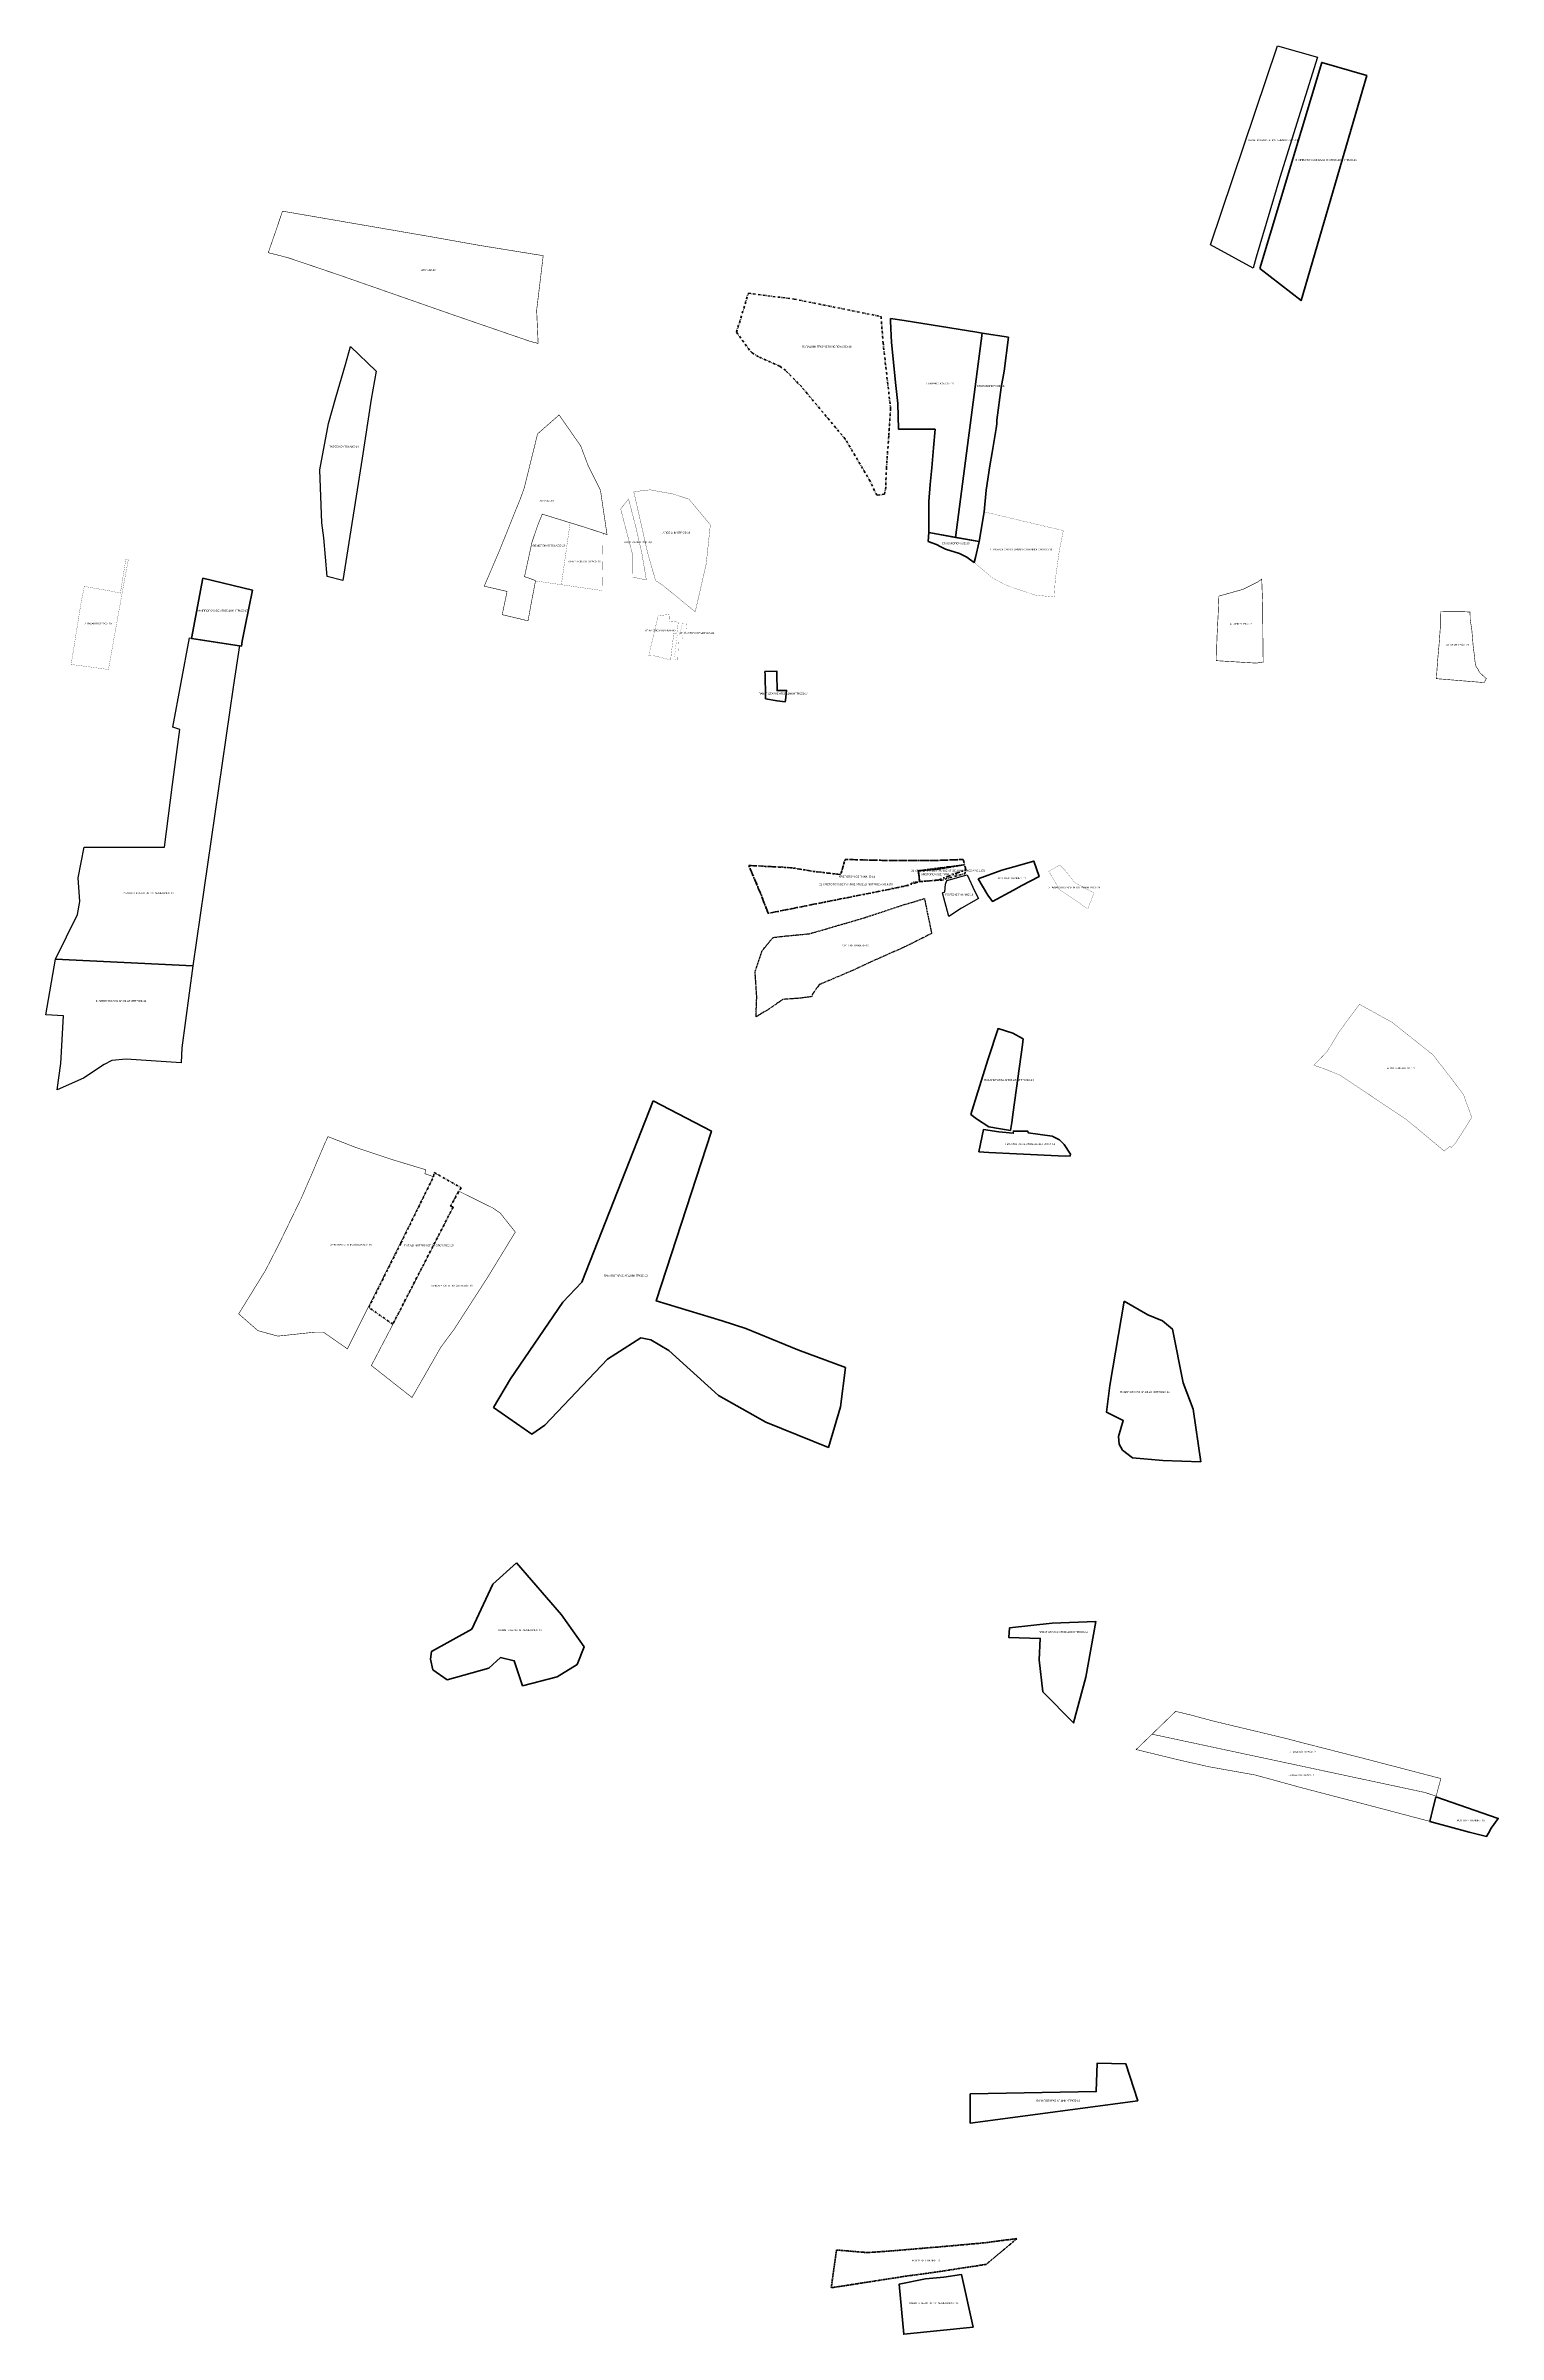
# Model space of a CAD drawing. Header units: metres. Extents: x 245125 to 394351, y 270578 to 4233311.
# Drawn here: x 271659 to 272435, y 4196599 to 4197822 of the extents above; entities that cross this region are included whole.
import ezdxf
from ezdxf.lldxf.tags import DXFTag

# ---------------------------------------------------------------- set-up
doc = ezdxf.new("R2010")
doc.units = ezdxf.units.M
for name, pattern in [('DASHDOT', [25.4, 12.7, -6.35, 0, -6.35]), ('DASHED_LINE', [0.75, 0.5, -0.25]), ('t-orio', [0.79, 0.5, -0.12, 0.05, -0.12])]:
    doc.linetypes.add(name, pattern=pattern)
for name, color, linetype in [('4178-(1-64)', 129, 'Continuous'), ('topo2012', 144, 'Continuous'), ('topo2013', 66, 'Continuous'), ('topo2014', 230, 'Continuous'), ('topo2017', 2, 'Continuous'), ('topo2018', 5, 'Continuous'), ('topo2019', 6, 'Continuous'), ('topo2021', 4, 'Continuous'), ('topo2024', 160, 'Continuous')]:
    doc.layers.add(name, color=color, linetype=linetype)
doc.styles.get("Standard").update_dxf_attribs({"font": 'arial.ttf'})
tags = doc.linetypes.add('CENT2', pattern=[0.4, 0.25, -0.05, 0.05, -0.05]).pattern_tags.tags
tags[10:11] = [DXFTag(74, 4), DXFTag(75, 0), DXFTag(340, '0'), DXFTag(46, 1.0), DXFTag(50, 0.0), DXFTag(44, 0.0), DXFTag(45, 0.0)]
tags[8:9] = [DXFTag(74, 4), DXFTag(75, 0), DXFTag(340, '0'), DXFTag(46, 1.0), DXFTag(50, 0.0), DXFTag(44, 0.0), DXFTag(45, 0.0)]
tags[6:7] = [DXFTag(74, 4), DXFTag(75, 0), DXFTag(340, '0'), DXFTag(46, 1.0), DXFTag(50, 0.0), DXFTag(44, 0.0), DXFTag(45, 0.0)]
tags[4:5] = [DXFTag(74, 4), DXFTag(75, 0), DXFTag(340, '0'), DXFTag(46, 1.0), DXFTag(50, 0.0), DXFTag(44, 0.0), DXFTag(45, 0.0)]
tags = doc.linetypes.add('DASHDOT2', pattern=[0.5, 0.25, -0.125, 0, -0.125]).pattern_tags.tags
tags[10:11] = [DXFTag(74, 4), DXFTag(75, 0), DXFTag(340, '0'), DXFTag(46, 1.0), DXFTag(50, 0.0), DXFTag(44, 0.0), DXFTag(45, 0.0)]
tags[8:9] = [DXFTag(74, 4), DXFTag(75, 0), DXFTag(340, '0'), DXFTag(46, 1.0), DXFTag(50, 0.0), DXFTag(44, 0.0), DXFTag(45, 0.0)]
tags[6:7] = [DXFTag(74, 4), DXFTag(75, 0), DXFTag(340, '0'), DXFTag(46, 1.0), DXFTag(50, 0.0), DXFTag(44, 0.0), DXFTag(45, 0.0)]
tags[4:5] = [DXFTag(74, 4), DXFTag(75, 0), DXFTag(340, '0'), DXFTag(46, 1.0), DXFTag(50, 0.0), DXFTag(44, 0.0), DXFTag(45, 0.0)]
tags = doc.linetypes.add('DASHDOTX2', pattern=[2, 1, -0.5, 0, -0.5]).pattern_tags.tags
tags[10:11] = [DXFTag(74, 4), DXFTag(75, 0), DXFTag(340, '0'), DXFTag(46, 1.0), DXFTag(50, 0.0), DXFTag(44, 0.0), DXFTag(45, 0.0)]
tags[8:9] = [DXFTag(74, 4), DXFTag(75, 0), DXFTag(340, '0'), DXFTag(46, 1.0), DXFTag(50, 0.0), DXFTag(44, 0.0), DXFTag(45, 0.0)]
tags[6:7] = [DXFTag(74, 4), DXFTag(75, 0), DXFTag(340, '0'), DXFTag(46, 1.0), DXFTag(50, 0.0), DXFTag(44, 0.0), DXFTag(45, 0.0)]
tags[4:5] = [DXFTag(74, 4), DXFTag(75, 0), DXFTag(340, '0'), DXFTag(46, 1.0), DXFTag(50, 0.0), DXFTag(44, 0.0), DXFTag(45, 0.0)]
tags = doc.linetypes.add('DIVIDE', pattern=[1.25, 0.5, -0.25, 0, -0.25, 0, -0.25]).pattern_tags.tags
tags[14:15] = [DXFTag(74, 4), DXFTag(75, 0), DXFTag(340, '0'), DXFTag(46, 1.0), DXFTag(50, 0.0), DXFTag(44, 0.0), DXFTag(45, 0.0)]
tags[12:13] = [DXFTag(74, 4), DXFTag(75, 0), DXFTag(340, '0'), DXFTag(46, 1.0), DXFTag(50, 0.0), DXFTag(44, 0.0), DXFTag(45, 0.0)]
tags[10:11] = [DXFTag(74, 4), DXFTag(75, 0), DXFTag(340, '0'), DXFTag(46, 1.0), DXFTag(50, 0.0), DXFTag(44, 0.0), DXFTag(45, 0.0)]
tags[8:9] = [DXFTag(74, 4), DXFTag(75, 0), DXFTag(340, '0'), DXFTag(46, 1.0), DXFTag(50, 0.0), DXFTag(44, 0.0), DXFTag(45, 0.0)]
tags[6:7] = [DXFTag(74, 4), DXFTag(75, 0), DXFTag(340, '0'), DXFTag(46, 1.0), DXFTag(50, 0.0), DXFTag(44, 0.0), DXFTag(45, 0.0)]
tags[4:5] = [DXFTag(74, 4), DXFTag(75, 0), DXFTag(340, '0'), DXFTag(46, 1.0), DXFTag(50, 0.0), DXFTag(44, 0.0), DXFTag(45, 0.0)]
tags = doc.linetypes.add('HIDDEN', pattern=[0.375, 0.25, -0.125]).pattern_tags.tags
tags[6:7] = [DXFTag(74, 4), DXFTag(75, 0), DXFTag(340, '0'), DXFTag(46, 1.0), DXFTag(50, 0.0), DXFTag(44, 0.0), DXFTag(45, 0.0)]
tags[4:5] = [DXFTag(74, 4), DXFTag(75, 0), DXFTag(340, '0'), DXFTag(46, 1.0), DXFTag(50, 0.0), DXFTag(44, 0.0), DXFTag(45, 0.0)]

msp = doc.modelspace()

# ---------------------------------------------------------------- linework, layer by layer
at = {"color": 230}
msp.add_line((271817.7, 4197536.4), (271809.2, 4197538.6), dxfattribs=at)
at = {"layer": '4178-(1-64)', "color": 129, "linetype": 'DASHDOT', "lineweight": 80, "ltscale": 0.2, "flags": 128}
msp.add_lwpolyline([(272034.6, 4197384.2), (272056.9, 4197383), (272069.4, 4197381), (272083.7, 4197379.3), (272086, 4197387.4), (272110.3, 4197386.8), (272120.4, 4197386.8), (272133.2, 4197386.8), (272149.1, 4197387.4), (272149.8, 4197384.6), (272149.8, 4197384.6), (272125.2, 4197381.3), (272125.8, 4197375.5), (272125.8, 4197375.5), (272118.9, 4197373.5), (272109.4, 4197371.4), (272044.9, 4197358.6), (272040.8, 4197369.3), (272039.6, 4197372.1)], close=True, dxfattribs=at)
at = {"layer": '4178-(1-64)', "color": 129, "linetype": 'DASHDOT', "lineweight": 70, "ltscale": 0.2, "flags": 128}
msp.add_lwpolyline([(272125.2, 4197381.3), (272149.8, 4197384.6), (272149.8, 4197384.6), (272150.5, 4197381.9), (272150.5, 4197381.9), (272150.5, 4197381.9), (272135.7, 4197376.4), (272135.7, 4197376.4), (272125.8, 4197375.5), (272125.2, 4197381.3)], close=True, dxfattribs=at)
at = {"layer": 'topo2012', "color": 144, "lineweight": 50}
msp.add_lwpolyline([(272307.5, 4197703.2), (272340.7, 4197813.3), (272364.7, 4197806.2), (272329.6, 4197686)], close=True, dxfattribs=at)
at = {"layer": 'topo2012', "color": 144}
for points in [[(271735.7, 4197505.8), (271762.4, 4197501.7), (271759, 4197479.5), (271737.5, 4197330.6), (271664.2, 4197334.2), (271675.9, 4197357.9), (271677.1, 4197365), (271676.2, 4197377.6), (271679.4, 4197393.9), (271722.4, 4197393.9), (271726.7, 4197427.4), (271730.5, 4197456.9), (271726.8, 4197458)], [(271658.9, 4197304.4), (271664.2, 4197334.2), (271737.5, 4197330.6), (271731.6, 4197286.7), (271731.2, 4197278.8), (271701.8, 4197280.6), (271694.3, 4197279.9), (271690.1, 4197277.9), (271679, 4197270.5), (271665.1, 4197264.3), (271666.9, 4197278.3), (271668.4, 4197303.9)]]:
    msp.add_lwpolyline(points, close=True, dxfattribs=at)
at = {"layer": 'topo2013', "color": 66}
for p, q in [((271897.7, 4197000.2), (271886.6, 4196976.2)), ((272152.8, 4196727.9), (272220.2, 4196729))]:
    msp.add_line(p, q, dxfattribs=at)
at = {"layer": 'topo2013', "color": 66, "linetype": 'HIDDEN', "lineweight": 40, "ltscale": 6}
for points in [[(271983.4, 4197258.5), (272014.6, 4197242.3), (271985.1, 4197151.5), (272020.3, 4197140.8), (272033, 4197136.8), (272060.7, 4197125.4), (272086.2, 4197115.9), (272083.6, 4197095), (272077.1, 4197073.2), (272043.7, 4197086.7), (272018.4, 4197101), (271991.9, 4197125), (271982.2, 4197130.8), (271976.8, 4197131.7), (271959.1, 4197120.4), (271925.6, 4197085.2), (271918.6, 4197080.4), (271898.2, 4197094.6), (271907.3, 4197109.8), (271935.1, 4197150.8), (271945.3, 4197161.6)], [(271910.4, 4197011.6), (271934.4, 4196983.8), (271946.6, 4196966.7), (271942.9, 4196957.3), (271932.2, 4196950.6), (271913.7, 4196945.9), (271909.2, 4196959.2), (271901.8, 4196960.9), (271895.6, 4196955.2), (271873.3, 4196949.1), (271865.7, 4196954.4), (271864.4, 4196960), (271865.1, 4196964.2), (271886.6, 4196976.2), (271897.7, 4197000.2)]]:
    msp.add_lwpolyline(points, close=True, dxfattribs=at)
at = {"layer": 'topo2013', "color": 66}
msp.add_lwpolyline([(272152.8, 4196727.9), (272152.8, 4196712.2), (272242.4, 4196724.1), (272236, 4196743.8), (272220.7, 4196744.3), (272220.2, 4196729), (272152.8, 4196727.9)], dxfattribs=at)
at = {"layer": 'topo2013', "color": 66, "linetype": 'HIDDEN', "lineweight": 40, "ltscale": 5}
msp.add_lwpolyline([(272152.8, 4196727.9), (272152.8, 4196712.2), (272242.4, 4196724.1), (272236, 4196743.8), (272220.7, 4196744.3), (272220.2, 4196729), (272152.8, 4196727.9)], dxfattribs=at)
at = {"layer": 'topo2014', "color": 230}
for p, q in [((271819, 4197651.8), (271821.8, 4197661.4)), ((271821.8, 4197661.4), (271835.4, 4197648.3)), ((271813.9, 4197634.3), (271819, 4197651.8)), ((271813.9, 4197634.3), (271819, 4197651.8)), ((271835.4, 4197648.3), (271832.8, 4197633.4)), ((271809.9, 4197620.3), (271813.9, 4197634.3)), ((271832.8, 4197633.4), (271828, 4197601.8)), ((271805.3, 4197595.6), (271809.9, 4197620.3)), ((271828, 4197601.8), (271817.7, 4197536.4)), ((271806.5, 4197567.2), (271805.3, 4197595.6)), ((271807.5, 4197559.3), (271806.5, 4197567.2)), ((271809.2, 4197538.6), (271807.5, 4197559.3)), ((272227.5, 4197106.3), (272235.1, 4197151.4))]:
    msp.add_line(p, q, dxfattribs=at)
at = {"layer": 'topo2014', "color": 1, "linetype": 'CENT2', "lineweight": 40}
msp.add_line((272043.2, 4197487.8), (272049.6, 4197488), dxfattribs=at)
at = {"layer": 'topo2014', "color": 1}
msp.add_line((272173.8, 4196976.9), (272196.6, 4196979.3), dxfattribs=at)
at = {"layer": 'topo2014', "color": 230}
msp.add_lwpolyline([(272317.1, 4197822.2), (272338.4, 4197816.1), (272318.3, 4197751.7), (272305.6, 4197709.2), (272304.1, 4197703.3), (272281.2, 4197715.8)], close=True, dxfattribs=at)
at = {"layer": 'topo2014', "color": 230, "linetype": 'CENT2', "lineweight": 40}
msp.add_lwpolyline([(272043.2, 4197487.8), (272043.3, 4197486), (272043.5, 4197474.7), (272043.5, 4197473.3), (272049.7, 4197472.1), (272054, 4197471.7), (272054.2, 4197472.5), (272054.7, 4197477.7), (272049.7, 4197477.6), (272049.6, 4197486.2), (272049.6, 4197488), (272043.2, 4197487.8)], dxfattribs=at)
at = {"layer": 'topo2014', "color": 230, "linetype": 'DASHDOT', "lineweight": 80, "ltscale": 0.1, "flags": 128}
msp.add_lwpolyline([(272034.6, 4197384.2), (272056.9, 4197383), (272069.4, 4197381), (272083.7, 4197379.3), (272086, 4197387.4), (272110.3, 4197386.8), (272120.4, 4197386.8), (272133.2, 4197386.8), (272149.1, 4197387.4), (272149.8, 4197384.6), (272135.2, 4197382.1), (272125.2, 4197381.3), (272125.8, 4197375.5), (272122.7, 4197375.3), (272120.3, 4197373.6), (272109.4, 4197371.4), (272044.9, 4197358.6), (272040.8, 4197369.3), (272039.6, 4197372.1)], close=True, dxfattribs=at)
at = {"layer": 'topo2014', "color": 230, "linetype": 'DASHDOT', "lineweight": 70, "ltscale": 0.1, "flags": 128}
msp.add_lwpolyline([(272125.2, 4197381.3), (272135.2, 4197382.1), (272149.8, 4197384.6), (272150.5, 4197381.9), (272150, 4197379.8), (272141.6, 4197377.6), (272138.2, 4197376.4), (272135.7, 4197376.4), (272125.8, 4197375.5), (272125.2, 4197381.3)], close=True, dxfattribs=at)
at = {"layer": 'topo2014', "color": 230, "linetype": 'DIVIDE', "lineweight": 53, "ltscale": 4}
msp.add_lwpolyline([(272174.4, 4197242.6), (272168, 4197243.6), (272162.8, 4197244.5), (272156.2, 4197248.8), (272153.2, 4197251.2), (272157, 4197263.3), (272162.4, 4197280.9), (272167.7, 4197297), (272175.7, 4197294.6), (272180.7, 4197291.8), (272181.1, 4197291.5), (272180.7, 4197288.3), (272175.8, 4197252.3), (272175, 4197246.8), (272174.4, 4197242.6)], dxfattribs=at)
at = {"layer": 'topo2014', "color": 230, "linetype": 'DASHDOTX2', "lineweight": 53, "ltscale": 4}
msp.add_lwpolyline([(272157.4, 4197231.1), (272159.9, 4197243.1), (272168.1, 4197241.9), (272175.8, 4197241.1), (272175.9, 4197242.3), (272182.4, 4197242.2), (272183.7, 4197242.2), (272183.8, 4197241.4), (272196.6, 4197239.6), (272200.6, 4197237.6), (272203.1, 4197235.1), (272206.5, 4197229.9), (272206.3, 4197229), (272203.6, 4197228.8), (272177.5, 4197230.1), (272162.8, 4197230.8)], close=True, dxfattribs=at)
at = {"layer": 'topo2014', "color": 230, "linetype": 'HIDDEN', "lineweight": 40}
msp.add_lwpolyline([(272235.1, 4197151.4), (272247.7, 4197144.1), (272255.5, 4197140.9), (272260.9, 4197136.5), (272266.7, 4197107.8), (272271.9, 4197093.7), (272276, 4197065.6), (272255.8, 4197066.2), (272239.6, 4197067.7), (272234.3, 4197071.8), (272232.5, 4197074.9), (272232.1, 4197079.1), (272234.6, 4197087.6), (272225.6, 4197092.1), (272227.5, 4197106.3), (272235.1, 4197151.4)], dxfattribs=at)
at = {"layer": 'topo2014', "color": 230}
msp.add_lwpolyline([(272208.1, 4196926), (272191.7, 4196942.7), (272189.6, 4196959.8), (272190.3, 4196971.2), (272173.4, 4196971.7), (272173.8, 4196976.9), (272196.6, 4196979.3), (272220, 4196980.2), (272214.7, 4196950.4), (272208.1, 4196926)], dxfattribs=at)
at = {"layer": 'topo2014', "color": 230, "linetype": 'HIDDEN', "lineweight": 40, "ltscale": 4}
for points in [[(272173.8, 4196976.9), (272173.4, 4196971.7), (272190.3, 4196971.2), (272189.6, 4196959.8), (272191.7, 4196942.7), (272208.1, 4196926), (272214.7, 4196950.4), (272220, 4196980.2), (272196.6, 4196979.3), (272173.8, 4196976.9)], [(272154.5, 4196603.2), (272117.3, 4196599.4), (272114.9, 4196626.2), (272129, 4196629), (272138.7, 4196629.9), (272148.2, 4196631.3), (272154.5, 4196603.2)]]:
    msp.add_lwpolyline(points, dxfattribs=at)
at = {"layer": 'topo2017', "color": 2, "lineweight": 70}
msp.add_lwpolyline([(271742.8, 4197537.7), (271769.4, 4197531.2), (271765.4, 4197512.1), (271763.9, 4197504.1), (271763.5, 4197501.3), (271736.8, 4197505.4)], close=True, dxfattribs=at)
at = {"layer": 'topo2018', "color": 5, "linetype": 'DASHDOT', "lineweight": 53, "ltscale": 0.1}
for points in [[(272034.3, 4197689.9), (272058.8, 4197686.8), (272105.2, 4197677.5), (272106.3, 4197663.5), (272110.3, 4197628.3), (272109.3, 4197613.5), (272108.1, 4197596.8), (272107.7, 4197586.4), (272107.1, 4197582.5), (272102.9, 4197582), (272099.4, 4197589.5), (272086.1, 4197612), (272069.2, 4197632.2), (272062.8, 4197639.9), (272054.3, 4197648.6), (272051, 4197651), (272039.7, 4197656), (272036.3, 4197658.1), (272034.9, 4197659.5), (272028, 4197669.1), (272034.3, 4197689.9), (272034.3, 4197689.9)], [(271866.5, 4197220.1), (271880.8, 4197212), (271875.2, 4197202.2), (271876.6, 4197201.7), (271844.3, 4197139), (271831.5, 4197148.1), (271848.7, 4197182.5), (271866.1, 4197217.9)]]:
    msp.add_lwpolyline(points, close=True, dxfattribs=at)
at = {"layer": 'topo2018', "color": 5, "linetype": 'DASHDOT2', "lineweight": 60, "ltscale": 15}
msp.add_lwpolyline([(272145, 4197559.5), (272130.8, 4197562.1), (272130.7, 4197578.7), (272131.5, 4197587.7), (272132.4, 4197596.7), (272133, 4197605.2), (272133.2, 4197607.4), (272134.1, 4197617.3), (272114.6, 4197617.3), (272114.1, 4197631), (272113.1, 4197640.6), (272110.8, 4197663.6), (272110.3, 4197675), (272110.3, 4197676.4), (272117.5, 4197675.3), (272156.4, 4197669.1), (272159.2, 4197668.6), (272145, 4197559.5)], close=True, dxfattribs=at)
at = {"layer": 'topo2018', "color": 5, "lineweight": 40}
for points in [[(272159.2, 4197668.6), (272173.3, 4197666.4), (272170.9, 4197648.3), (272169.4, 4197639.5), (272167.1, 4197622.2), (272167.1, 4197620.2), (272166.7, 4197617.6), (272164.6, 4197604.9), (272163.3, 4197597.8), (272161.4, 4197584.7), (272160.3, 4197573.1), (272157.6, 4197557.3), (272145, 4197559.5), (272159.2, 4197668.6)], [(272130.4, 4197557.2), (272130.8, 4197562.1), (272144.7, 4197559.6), (272157.6, 4197557.3), (272155.6, 4197548.8), (272155, 4197546.1), (272152.5, 4197547.8), (272151.1, 4197549), (272147.2, 4197550.8), (272139.7, 4197553.2), (272137.1, 4197554.4), (272134.8, 4197555.7)]]:
    msp.add_lwpolyline(points, close=True, dxfattribs=at)
at = {"layer": 'topo2019', "color": 6, "const_width": 0.3, "flags": 128}
msp.add_lwpolyline([(271785.4, 4197733.8), (271864.9, 4197720.1), (271890.1, 4197715.6), (271924.7, 4197710), (271921.2, 4197680.8), (271922, 4197663.1), (271917.8, 4197664.2), (271879.4, 4197677.4), (271817.6, 4197699), (271797.3, 4197705.9), (271788.1, 4197709), (271777.8, 4197711.6), (271782.4, 4197724.9)], close=True, dxfattribs=at)
at = {"layer": 'topo2019', "color": 6, "linetype": 't-orio', "ltscale": 35, "const_width": 0.3}
msp.add_lwpolyline([(271933.2, 4197624.9), (271944.7, 4197608.4), (271948.7, 4197597.9), (271955.3, 4197584.6), (271958.8, 4197561), (271946.3, 4197565.1), (271940.4, 4197566.9), (271924.2, 4197571.9), (271921.7, 4197565.8), (271918.7, 4197556.9), (271914.7, 4197538.5), (271916.6, 4197537.9), (271920.6, 4197536.4), (271920.2, 4197534.2), (271918.2, 4197523.8), (271916.6, 4197514.9), (271902.8, 4197518.2), (271905.4, 4197530.6), (271893.2, 4197533.4), (271901.4, 4197552.6), (271912.3, 4197579.7), (271913, 4197581.5), (271914.6, 4197586), (271921.7, 4197614.8), (271933.2, 4197624.9)], dxfattribs=at)
at = {"layer": 'topo2019', "color": 6, "ltscale": 15, "const_width": 0.15}
for points in [[(271973.1, 4197583.9), (271981.9, 4197584.9), (271994.3, 4197582.6), (272002.6, 4197579.9), (272005.9, 4197575.9), (272014, 4197566.2), (272011.8, 4197545.4), (272008.5, 4197530.9), (272005.9, 4197519.7), (271995.1, 4197528.6), (271989, 4197533.5), (271985.9, 4197535.8), (271984.8, 4197536.2), (271980.5, 4197551.2), (271977.2, 4197565.8), (271974.5, 4197577.7)], [(271970.3, 4197580), (271974.2, 4197565), (271977.4, 4197551), (271979.8, 4197536.8), (271972.5, 4197538.2), (271972.4, 4197550.5), (271966.1, 4197574.7)]]:
    msp.add_lwpolyline(points, close=True, dxfattribs=at)
at = {"layer": 'topo2019', "color": 6, "ltscale": 30, "const_width": 0.1}
for points in [[(271924.2, 4197571.9), (271939.1, 4197567.3), (271940.4, 4197566.9), (271946.3, 4197565.1), (271956.7, 4197561.7), (271956.6, 4197554.6), (271956.1, 4197531.1), (271946.2, 4197532.5), (271934.4, 4197534.2), (271920.6, 4197536.2), (271920.6, 4197536.4), (271916.6, 4197537.9), (271914.7, 4197538.5), (271918.7, 4197556.9), (271921.7, 4197565.8)], [(271939.1, 4197567.3), (271924.2, 4197571.9), (271921.7, 4197565.8), (271918.7, 4197556.9), (271914.7, 4197538.5), (271916.6, 4197537.9), (271920.6, 4197536.4), (271920.6, 4197536.2), (271934.4, 4197534.2)]]:
    msp.add_lwpolyline(points, close=True, dxfattribs=at)
at = {"layer": 'topo2019', "color": 6, "ltscale": 50, "const_width": 0.1}
msp.add_lwpolyline([(272160.3, 4197573.1), (272162.1, 4197572.7), (272202.6, 4197563.1), (272200.4, 4197552), (272198.3, 4197536.8), (272197.7, 4197527.6), (272187.4, 4197528.7), (272172.1, 4197533.9), (272165.1, 4197537.6), (272156.6, 4197544.7), (272155, 4197546.1), (272157.6, 4197557.3), (272160.3, 4197573.1)], close=True, dxfattribs=at)
at = {"layer": 'topo2019', "color": 6, "lineweight": 70, "ltscale": 2, "const_width": 0.1}
msp.add_lwpolyline([(271701.7, 4197547.8), (271703, 4197547.5), (271699.7, 4197529.6), (271692.4, 4197488.9), (271672.5, 4197491.6), (271677.7, 4197524.1), (271679.5, 4197533.3), (271683.4, 4197532.6), (271693.6, 4197530.8), (271697.8, 4197529.9), (271698.8, 4197529.7)], close=True, dxfattribs=at)
at = {"layer": 'topo2019', "color": 6, "lineweight": 40, "ltscale": 1.2, "const_width": 0.1}
msp.add_lwpolyline([(271981.1, 4197496.3), (271986.1, 4197517.6), (271992, 4197518.3), (271992.1, 4197518.3), (271991.9, 4197514.7), (271996.9, 4197514.2), (271996.1, 4197508.2), (271994.5, 4197508.4), (271993.1, 4197497), (271992.8, 4197494), (271983, 4197496.5), (271981.1, 4197496.3)], dxfattribs=at)
at = {"layer": 'topo2019', "color": 6}
msp.add_lwpolyline([(272138, 4197369.6), (272139.3, 4197370.1), (272139.7, 4197374.2), (272140.3, 4197376.1), (272151.2, 4197379.1), (272155.4, 4197370.2), (272157.2, 4197366.5), (272148.2, 4197361.3), (272141.5, 4197356.9)], close=True, dxfattribs=at)
at = {"layer": 'topo2019', "color": 6, "lineweight": 35, "ltscale": 7}
msp.add_lwpolyline([(272157.1, 4197377.1), (272159.4, 4197373.1), (272162.2, 4197368.4), (272164.7, 4197365), (272175.9, 4197371), (272180.5, 4197373.4), (272189.7, 4197378.3), (272186.8, 4197386.5), (272176.2, 4197383.5), (272169.8, 4197381.7), (272157.1, 4197377.1)], close=True, dxfattribs=at)
at = {"layer": 'topo2019', "color": 6, "linetype": 't-orio', "lineweight": 30}
msp.add_lwpolyline([(272047.4, 4197345.7), (272054.3, 4197346.5), (272066.9, 4197347.7), (272076.3, 4197350.4), (272097.1, 4197356.5), (272117.7, 4197363.3), (272122.2, 4197364.6), (272128.4, 4197366.5), (272132.2, 4197347.9), (272129, 4197346.2), (272125.8, 4197344.6), (272116.4, 4197340), (272099.2, 4197332.4), (272089.6, 4197327.9), (272072.2, 4197320.5), (272068.5, 4197315.4), (272068.3, 4197314.1), (272061.3, 4197313.2), (272052.8, 4197312.6), (272044.9, 4197307.2), (272038.4, 4197303.3), (272038.8, 4197314.2), (272037.9, 4197327.3), (272041.6, 4197338.4)], close=True, dxfattribs=at)
at = {"layer": 'topo2019', "color": 6, "lineweight": 30, "ltscale": 16, "const_width": 0.15}
msp.add_lwpolyline([(272336.4, 4197277.4), (272343.5, 4197284.7), (272350.3, 4197295.8), (272360.8, 4197310), (272378.2, 4197300.4), (272400.1, 4197283), (272411.5, 4197268.3), (272416.4, 4197261.7), (272419.4, 4197253.5), (272420.8, 4197249.6), (272415.6, 4197241.2), (272413.4, 4197237.9), (272411.8, 4197235.4), (272409.9, 4197233.5), (272409.1, 4197234.2), (272408.2, 4197233.3), (272407.7, 4197232.9), (272406.1, 4197231.6), (272401.3, 4197235.6), (272385.8, 4197248.5), (272350.3, 4197272.2), (272341.1, 4197275.9)], close=True, dxfattribs=at)
at = {"layer": 'topo2019', "color": 6, "linetype": 'DASHED_LINE', "lineweight": 35, "const_width": 0.3}
for points in [[(271809.7, 4197239.3), (271823.3, 4197234), (271825.4, 4197233.2), (271844.4, 4197226.9), (271862, 4197221.6), (271861.9, 4197221.2), (271861.5, 4197219.5), (271866, 4197217.9), (271865.1, 4197216), (271857.9, 4197201.5), (271836.9, 4197159.6), (271830.2, 4197146.1), (271820.1, 4197125.9), (271807.3, 4197134.8), (271802.5, 4197134.8), (271782.9, 4197132.7), (271772.3, 4197135.6), (271762, 4197144.6), (271774.1, 4197164.2), (271776.2, 4197167.6), (271783.2, 4197181.2), (271795.5, 4197206.5), (271801.1, 4197219.4), (271808.2, 4197236.1)], [(271879.3, 4197210.3), (271897.7, 4197201.2), (271901.7, 4197198.5), (271909.8, 4197188.3), (271895, 4197164.1), (271877.2, 4197136.5), (271869.9, 4197126.6), (271854.6, 4197099.9), (271832.9, 4197117), (271845.5, 4197141.1), (271857.2, 4197163.7), (271869.2, 4197187.1), (271876.6, 4197201.7), (271875.2, 4197202.1), (271877.5, 4197206.9)]]:
    msp.add_lwpolyline(points, close=True, dxfattribs=at)
at = {"layer": 'topo2019', "color": 6, "lineweight": 35}
msp.add_lwpolyline([(272401.7, 4196886.6), (272435, 4196875), (272431.2, 4196869.7), (272429.7, 4196867.1), (272428.7, 4196865.4), (272419.4, 4196867.6), (272398.5, 4196873.4), (272399.1, 4196876.3), (272399.8, 4196879.3)], close=True, dxfattribs=at)
at = {"layer": 'topo2019', "color": 6, "linetype": 't-orio', "lineweight": 60, "flags": 128}
msp.add_lwpolyline([(272078.6, 4196624.2), (272081.4, 4196644.4), (272097.9, 4196643), (272113.1, 4196644.1), (272136.9, 4196646.1), (272154.8, 4196647.7), (272161, 4196648.3), (272177.8, 4196650.5), (272161.4, 4196636.7), (272136.6, 4196632.9), (272117.1, 4196630.2)], close=True, dxfattribs=at)
at = {"layer": 'topo2021', "color": 4, "const_width": 0.3}
for points in [[(272285.7, 4197528.1), (272298.5, 4197531.7), (272306.2, 4197535.5), (272308.6, 4197537.2), (272309.1, 4197523.3), (272309.2, 4197507.4), (272309.3, 4197498.7), (272309.3, 4197497.5), (272309.4, 4197492.9), (272305.7, 4197492.3), (272284.4, 4197493.6), (272284.5, 4197498), (272284.5, 4197499.3), (272284.7, 4197506.2), (272285.3, 4197517.9)], [(272401.9, 4197484), (272402.3, 4197489.7), (272402.6, 4197493.9), (272403.4, 4197502.7), (272404, 4197511), (272404.1, 4197519.7), (272408.1, 4197519.8), (272412.1, 4197519.8), (272415.9, 4197519.8), (272419.9, 4197519.6), (272420, 4197515.3), (272420.8, 4197510.6), (272421.6, 4197501.2), (272422.1, 4197497.3), (272422.2, 4197496.2), (272422.6, 4197492.9), (272423.1, 4197490.6), (272424.3, 4197488.7), (272425.1, 4197487.2), (272428.6, 4197484), (272427.4, 4197481.9)], [(272262.6, 4196932.2), (272270.5, 4196930.3), (272282.8, 4196927), (272322.5, 4196917.5), (272329.2, 4196915.7), (272362.9, 4196907.1), (272384.8, 4196901.4), (272404.3, 4196896.3), (272401.8, 4196886.9), (272401.2, 4196887.1), (272395.6, 4196888.9), (272250, 4196920)], [(272250, 4196920), (272395.6, 4196888.9), (272401.8, 4196886.9), (272401.7, 4196886.6), (272399.8, 4196879.3), (272399.1, 4196876.3), (272398.5, 4196873.4), (272364.4, 4196882.4), (272330.6, 4196891.2), (272305.1, 4196898.2), (272280.4, 4196902.6), (272264.9, 4196906.1), (272241.5, 4196911.8)]]:
    msp.add_lwpolyline(points, close=True, dxfattribs=at)
at = {"layer": 'topo2021', "color": 4, "linetype": 't-orio', "ltscale": 0.35, "const_width": 0.05}
msp.add_lwpolyline([(271999, 4197513.5), (272001.3, 4197513.3), (272001, 4197509.8), (272000.8, 4197508), (271999.5, 4197508.1), (271999.2, 4197506.5), (271999.1, 4197505.4), (271997.1, 4197505.4), (271996.8, 4197499.3), (271996.6, 4197494.2), (271994.7, 4197494.5), (271995.3, 4197499.4), (271996.2, 4197506.7), (271997.8, 4197508)], close=True, dxfattribs=at)
at = {"layer": 'topo2024', "linetype": 't-orio', "ltscale": 15, "const_width": 0.1}
msp.add_lwpolyline([(272194.8, 4197381.1), (272200.6, 4197384.4), (272203.7, 4197381.4), (272208.6, 4197375.1), (272219, 4197369.5), (272215.7, 4197361), (272200.6, 4197371.3)], close=True, dxfattribs=at)

# ---------------------------------------------------------------- texts
at = {"layer": '4178-(1-64)', "color": 129, "lineweight": 80, "ltscale": 20, "char_height": 1, "attachment_point": 1}
for insert, width in [((272121.4, 4197381.9), 49.282), ((272072.2, 4197374.6), 47.102)]:
    msp.add_mtext('21 ΧΡΙΣΤΟΠΟΥΛΟΣ ΓΙΑΝΝΗΣ AΓΙΟΣ ΔΗΜΗΤΡΙΟΣ-ΑΥΘ.4178', dxfattribs=dict(at, insert=insert, width=width))
at = {"layer": 'topo2012', "color": 144, "lineweight": 80, "ltscale": 20, "char_height": 1, "attachment_point": 1}
for s, insert, width in [('ΦΙΛΙΠΠΟΠΟΥΛΟΣ ΒΛΑΣΗΣ ΑΓΙΟΣ ΔΗΜΗΤΡΙΟΣ-12', (272326.5, 4197761.6), 45.982), ('ΦΙΛΙΠΠΟΠΟΥΛΟΣ ΑΓΙΟΣ ΔΗΜΗΤΡΙΟΣ-12', (271700.5, 4197369.9), 56.245), ('ΦΙΛΙΠΠΟΠΟΥΛΟΣ ΑΓΙΟΣ ΔΗΜΗΤΡΙΟΣ-12', (271685.7, 4197312.3), 30.437)]:
    msp.add_mtext(s, dxfattribs=dict(at, insert=insert, width=width))
at = {"layer": 'topo2013', "color": 66, "lineweight": 80, "ltscale": 20, "char_height": 1, "attachment_point": 1}
for insert, width in [((271957.1, 4197165.5), 35.09), ((271900.7, 4196976.1), 59.723), ((272188.2, 4196724.7), 33.189)]:
    msp.add_mtext('ΠΑΝΑΓΙΩΤΑΡΑΣ ΑΓ.ΔΗΜΗΤΡΙΟΣ-13', dxfattribs=dict(at, insert=insert, width=width))
at = {"layer": 'topo2014', "color": 230, "lineweight": 80, "ltscale": 20, "char_height": 1, "attachment_point": 1}
for s, insert, width in [('ΠΑΝΑΓΙΩΤΑΡΑΣ ΑΓΙΟΣ ΔΗΜΗΤΡΙΟΣ2-14', (272301.3, 4197772.2), 31.413), ('ΤΑΣΟΣ ΚΟΝΤΟΥΛΗΣ-14', (271810.4, 4197608.5), 40.962), ('ΠΑΝΑΓΙΩΤΑΡΑΣ ΑΓΙΟΣ ΔΗΜΗΤΡΙΟΣ2-14', (272039.8, 4197476.5), 31.15), ('ΧΡΙΣΤΟΠΟΥΛΟΣ ΓΙΑΝΝΗΣ-14', (272082.6, 4197378.7), 31.815), ('ΧΡΙΣΤΟΠΟΥΛΟΣ ΓΙΑΝΝΗΣ-14', (272126.6, 4197379.9), 24.353), ('ΠΑΝΑΓΙΩΤΑΡΑΣ ΑΓΙΟΣ ΔΗΜΗΤΡΙΟΣ2-14', (272160.3, 4197270.1), 45.984), ('ΠΑΝΑΓΙΩΤΑΡΑΣ ΑΓΙΟΣ ΔΗΜΗΤΡΙΟΣ2-14', (272171.7, 4197235.8), 36.286), ('ΠΑΝΑΓΙΩΤΑΡΑΣ ΑΓΙΟΣ ΔΗΜΗΤΡΙΟΣ2-14', (272233, 4197103.3), 65.067), ('ΠΑΝΑΓΙΩΤΑΡΑΣ ΑΓΙΟΣ ΔΗΜΗΤΡΙΟΣ2-14', (272189.4, 4196975.1), 36.015), ('ΠΑΝΑΓΙΩΤΑΡΑΣ ΑΓΙΟΣ ΔΗΜΗΤΡΙΟΣ2-14', (272120.1, 4196616.5), 30.733)]:
    msp.add_mtext(s, dxfattribs=dict(at, insert=insert, width=width))
at = {"layer": 'topo2017', "color": 2, "lineweight": 80, "ltscale": 20, "insert": (271739.9, 4197520.8), "char_height": 1, "width": 32.423, "attachment_point": 1}
msp.add_mtext('ΦΙΛΙΠΠΟΠΟΥΛΟΣ ΑΓΙΟΣ ΔΗΜΗΤΡΙΟΣ-17', dxfattribs=at)
at = {"layer": 'topo2018', "color": 5, "lineweight": 80, "ltscale": 20, "char_height": 1, "width": 4.974, "attachment_point": 1}
for s, insert in [('ΠΑΠΑΔΗΜΗΤΡΙΟΥ(ΣΠΗΛΙΟΠΟΥΛΟΣ)-18', (272063, 4197661.9)), ('ΣΤΑΘΑΚΟΠΟΥΛΟΣ-18', (272129.3, 4197642.2)), ('ΣΤΑΘΑΚΟΠΟΥΛΟΣ-18', (272156.5, 4197640.9)), ('ΣΤΑΘΑΚΟΠΟΥΛΟΣ-18', (272137.8, 4197556.8)), ('ΠΑΠΑΔΗΜΗΤΡΙΟΥ(ΣΠΗΛΙΟΠΟΥΛΟΣ)-18', (271850.4, 4197181.7))]:
    msp.add_mtext(s, dxfattribs=dict(at, insert=insert))
at = {"layer": 'topo2019', "color": 6, "lineweight": 80, "ltscale": 20, "char_height": 1, "attachment_point": 1}
for s, insert, width in [('ΔΟΥΚΑΣ-19', (271859.5, 4197702.9), 4.974), ('ΔΟΥΚΑΣ-19', (271922.7, 4197579.5), 4.974), ('AΓΙOΣ ΔΗΜΗΤΡΙΟΣ-19', (271988.5, 4197562.5), 16.716), ('ΘΕΜΙΣΤΟΚΛΟΠΟΥΛΟΣ-19', (271919, 4197555.6), 4.974), ('ΘΕΜΙΣΤΟΚΛΟΠΟΥΛΟΣ-19', (271938.3, 4197547.1), 4.974), ('AΓΙOΣ ΔΗΜΗΤΡΙΟΣ-19', (271967.9, 4197557.4), 17.52), ('ΣΤΑΘΑΚΟΠΟΥΛΟΣ (ΑΝΔΡΙΚΟΓΙΑΝΝΟΠΟΥΛΟΣ)-19', (272163.4, 4197553.5), 39.935), ('ΣΤΑΘΑΚΟΠΟΥΛΟΣ-19', (271679.7, 4197514), 4.974), ('ΡΟΥΤΣΗΣ ΓΙΑΝΝΗΣ-19', (272167.6, 4197377.9), 17.687), ('ΡΟΥΤΣΗΣ ΓΙΑΝΝΗΣ-19', (272139.5, 4197369.1), 19.048), ('ΡΟΥΤΣΗΣ ΓΙΑΝΝΗΣ-19', (272083.8, 4197341.9), 22.052), ('AΓΙOΣ ΔΗΜΗΤΡΙΟΣ-19', (272375.5, 4197276.4), 21.58), ('ΛΥΚΟΥΡΓΟΣ ΣΠΗΛΙΟΠΟΥΛΟΣ-19', (271811, 4197182), 26.154), ('ΛΥΚΟΥΡΓΟΣ ΣΠΗΛΙΟΠΟΥΛΟΣ-19', (271864.9, 4197160.1), 27.491), ('ΡΟΥΤΣΗΣ ΓΙΑΝΝΗΣ-19', (272412.8, 4196874.4), 19.245), ('ΡΟΥΤΣΗΣ ΓΙΑΝΝΗΣ-19', (272121.7, 4196639.3), 16.577)]:
    msp.add_mtext(s, dxfattribs=dict(at, insert=insert, width=width))
at = {"layer": 'topo2019', "color": 6, "insert": (271979, 4197510.2), "char_height": 1, "width": 4.974, "attachment_point": 1}
msp.add_mtext('ΣΠΗΛΙΟΠΟΥΛΟΥ-ΑΔΕΙΕΣ', dxfattribs=at)
at = {"layer": 'topo2021', "color": 4, "char_height": 1, "width": 4.974, "attachment_point": 1}
for s, insert in [('AΓ.ΔΗΜΗΤΡΙΟΣ-21', (272291.6, 4197513.8)), ('ΣΠΗΛΙΟΠΟΥΛΟΥ-ΔΟΥΚΑ-21', (271997.5, 4197508.9)), ('AΓ.ΔΗΜΗΤΡΙΟΣ-21', (272407.1, 4197502.6)), ('ΣΤΑΘΑΚΟΠΟΥΛΟΣ-21', (272323.5, 4196911.1)), ('ΣΤΑΘΑΚΟΠΟΥΛΟΣ-21', (272322.8, 4196898.6))]:
    msp.add_mtext(s, dxfattribs=dict(at, insert=insert))
at = {"layer": 'topo2024', "lineweight": 80, "ltscale": 20, "insert": (272194.7, 4197372.9), "char_height": 1, "width": 28.6, "attachment_point": 1}
msp.add_mtext('ΣΤΑΘΑΚΟΠΟΥΛΟΣ ΑΓΙΟΣ ΔΗΜΗΤΡΙΟΣ-24', dxfattribs=at)

doc.saveas('drawing.dxf')
